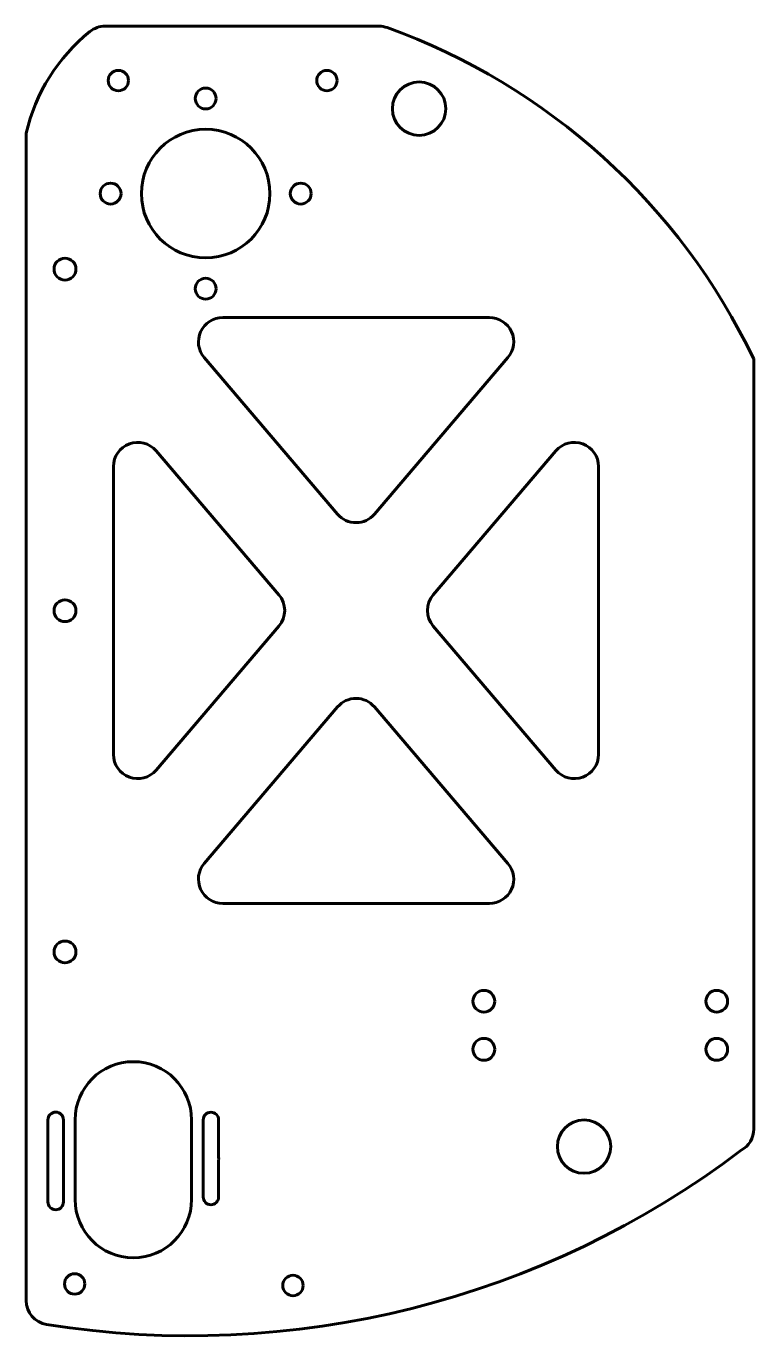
# Model space of a CAD drawing. Header units: millimetres. Extents: x -219 to -69, y 103 to 373.
import ezdxf

# ---------------------------------------------------------------- set-up
doc = ezdxf.new("R2010")
doc.units = ezdxf.units.MM
doc.linetypes.add('K5LT_BASIC', pattern=[0])

msp = doc.modelspace()

# ---------------------------------------------------------------- linework, layer by layer
at = {"color": 143, "linetype": 'K5LT_BASIC', "lineweight": 60, "true_color": 0x33acca}
for p, q in [((-145.8, 372.56), (-202.27, 372.56)), ((-218.54, 350.5), (-218.54, 109.93)), ((-178.03, 312.5), (-123.04, 312.5)), ((-154.34, 272.01), (-181.84, 304.26)), ((-119.24, 304.26), (-146.73, 272.01)), ((-68.54, 145.27), (-68.54, 303.92)), ((-191.73, 285.04), (-166.45, 255.38)), ((-134.63, 255.38), (-109.34, 285.04)), ((-200.54, 222.48), (-200.54, 281.79)), ((-100.54, 281.79), (-100.54, 222.48)), ((-166.45, 248.89), (-191.73, 219.24)), ((-109.34, 219.24), (-134.63, 248.89)), ((-181.84, 200.02), (-154.34, 232.26)), ((-146.73, 232.26), (-119.24, 200.02)), ((-123.04, 191.77), (-178.03, 191.77)), ((-214.05, 130.25), (-214.05, 147.15)), ((-210.85, 147.15), (-210.85, 130.25)), ((-208.45, 130.75), (-208.45, 147.15)), ((-184.45, 147.15), (-184.45, 130.75)), ((-182.03, 139.46), (-182.03, 147.15)), ((-178.87, 147.15), (-178.87, 139.46)), ((-182.03, 131.26), (-182.03, 138.95)), ((-178.87, 138.95), (-178.87, 131.26))]:
    msp.add_line(p, q, dxfattribs=at)
for centre, radius in [((-199.54, 361.35), 2.1), ((-156.54, 361.35), 2.1), ((-181.54, 357.66), 2.15), ((-137.54, 355.56), 5.5), ((-181.54, 338.06), 13.25), ((-201.14, 338.06), 2.15), ((-161.94, 338.06), 2.15), ((-210.54, 322.5), 2.25), ((-181.54, 318.46), 2.15), ((-210.54, 252.09), 2.25), ((-210.54, 181.77), 2.25), ((-124.18, 171.6), 2.25), ((-76.18, 171.6), 2.25), ((-124.18, 161.7), 2.25), ((-76.18, 161.7), 2.25), ((-103.54, 141.65), 5.5), ((-208.54, 113.34), 2.1), ((-163.54, 113.02), 2.1)]:
    msp.add_circle(centre, radius, dxfattribs=at)
for centre, radius, start, end in [((-202.27, 367.56), 5, 90, 128.9435), ((-145.8, 367.56), 5, 70.1601, 90), ((-181.54, 341.91), 37.99, 128.9435, 166.9201), ((-189.69, 245.91), 134.33, 25.5855, 70.1601), ((-178.03, 307.5), 5, 90, 220.4543), ((-123.04, 307.5), 5, 319.5457, 90), ((-195.54, 281.79), 5, 40.4543, 180), ((-105.54, 281.79), 5, 0, 139.5457), ((-150.54, 275.25), 5, 220.4543, 319.5457), ((-170.25, 252.14), 5, 319.5457, 40.4543), ((-130.82, 252.14), 5, 139.5457, 220.4543), ((-150.54, 229.02), 5, 40.4543, 139.5457), ((-195.54, 222.48), 5, 180, 319.5457), ((-105.54, 222.48), 5, 220.4543, 0), ((-178.03, 196.77), 5, 139.5457, 270), ((-123.04, 196.77), 5, 270, 40.4543), ((-196.45, 147.15), 12, 0, 180), ((-212.45, 147.15), 1.6, 0, 180), ((-180.45, 147.15), 1.58, 0, 180), ((-73.54, 145.27), 5, 298.777, 0), ((-184.76, 290.65), 187.99, 260.9534, 307.1899), ((-180.45, 139.21), 1.6, 170.8606, 189.1394), ((-180.45, 139.21), 1.6, 350.8606, 9.1394), ((-212.45, 130.25), 1.6, 180, 0), ((-196.45, 130.75), 12, 180, 0), ((-180.45, 131.26), 1.58, 180, 0), ((-213.54, 109.93), 5, 180, 260.9534)]:
    msp.add_arc(centre, radius, start, end, dxfattribs=at)

doc.saveas('drawing.dxf')
